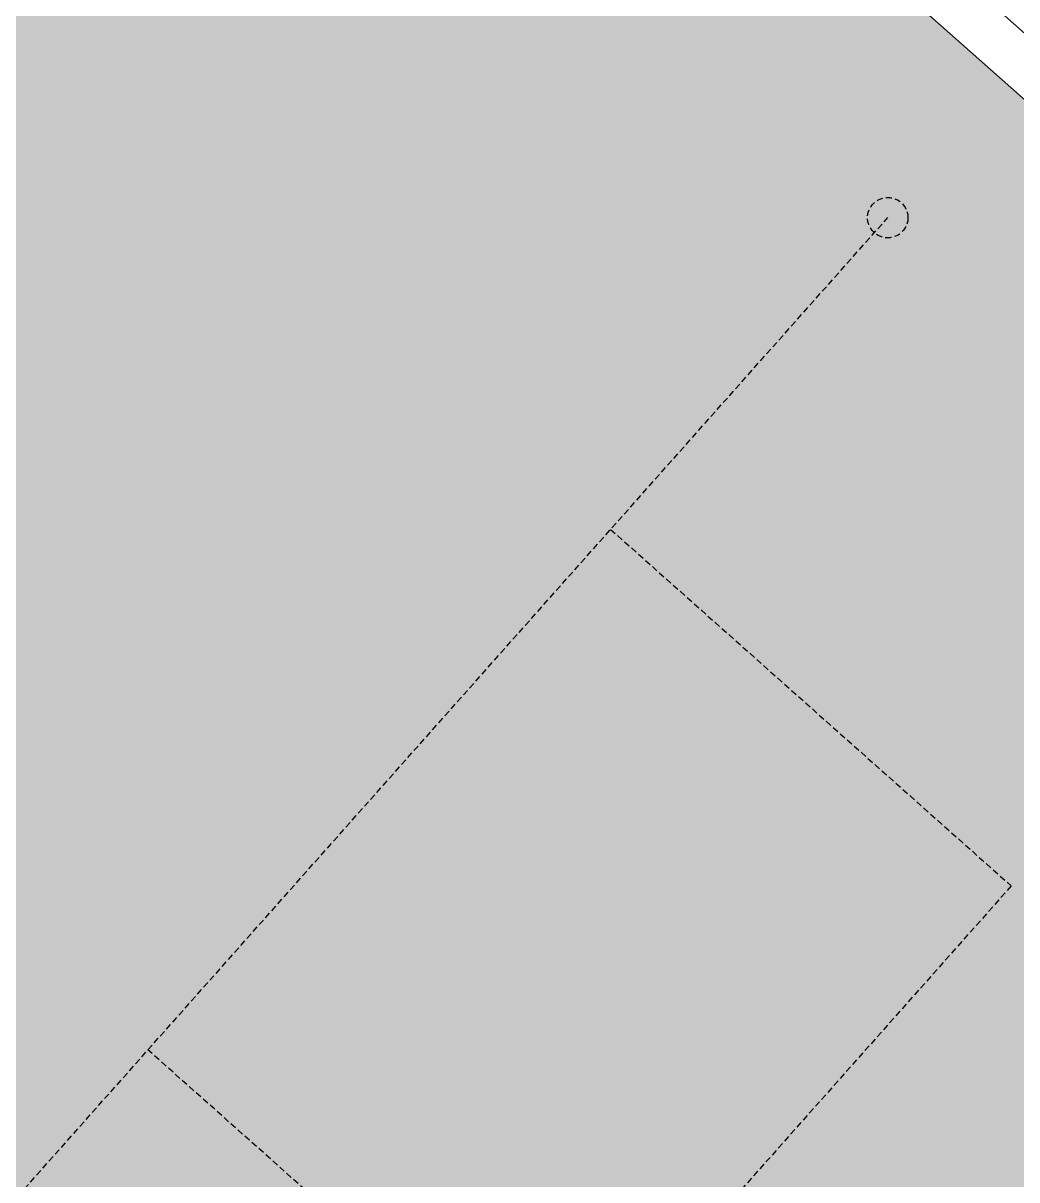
# Model space of a CAD drawing. Header units: inches. Extents: x 69199327 to 69201392, y 27695932 to 27697963.
# Drawn here: x 69200302.3 to 69200702.6, y 27696882 to 27697347.7 of the extents above; entities that cross this region are included whole.
import ezdxf

# ---------------------------------------------------------------- set-up
doc = ezdxf.new("R2010")
doc.units = ezdxf.units.IN
doc.header["$LTSCALE"] = 10
doc.header["$MEASUREMENT"] = 0
doc.linetypes.add('DASHED2', pattern=[0.375, 0.25, -0.125])
for name, color, linetype in [('A-FLOR', 3, 'CONTINUOUS'), ('Rooms-Category-Color', 7, 'CONTINUOUS'), ('Rooms-College-Color', 7, 'CONTINUOUS'), ('Rooms-Department-Color', 7, 'CONTINUOUS'), ('Rooms-Division-Color', 7, 'CONTINUOUS')]:
    doc.layers.add(name, color=color, linetype=linetype)

msp = doc.modelspace()

# ---------------------------------------------------------------- hatches: boundary and pattern name
at = {"layer": 'A-FLOR', "linetype": 'DASHED2'}
h = msp.add_hatch(color=256, dxfattribs=at)
edge = h.paths.add_edge_path()
edge.add_arc((69200650.62, 27697269.44), 8.13, 0, 360)
at = {"layer": 'Rooms-Category-Color', "true_color": 0xfbafa2}
msp.add_hatch(color=21, dxfattribs=at).paths.add_polyline_path([(69200235.9, 27696797.07), (69199931.05, 27697068.16), (69200205.56, 27697376.91), (69200230.22, 27697354.98), (69200272.75, 27697402.81), (69200162.15, 27697501.16), (69200225.95, 27697572.9), (69200178.12, 27697615.43), (69200202.04, 27697642.33), (69200249.87, 27697599.8), (69200279.11, 27697632.68), (69200142.36, 27697754.29), (69200135.71, 27697746.81), (69200103.58, 27697775.39), (69200141.79, 27697818.36), (69200701.49, 27697320.62)])
at = {"layer": 'Rooms-Category-Color', "true_color": 0xe3f498}
msp.add_hatch(color=61, dxfattribs=at).paths.add_polyline_path([(69200235.9, 27696797.07), (69200524.44, 27696540.48), (69200990.03, 27697064.03), (69200701.49, 27697320.62)])
at = {"layer": 'Rooms-College-Color', "true_color": 0xadadad}
for points in [[(69200235.9, 27696797.07), (69199931.05, 27697068.16), (69200205.56, 27697376.91), (69200230.22, 27697354.98), (69200272.75, 27697402.81), (69200162.15, 27697501.16), (69200225.95, 27697572.9), (69200178.12, 27697615.43), (69200202.04, 27697642.33), (69200249.87, 27697599.8), (69200279.11, 27697632.68), (69200142.36, 27697754.29), (69200135.71, 27697746.81), (69200103.58, 27697775.39), (69200141.79, 27697818.36), (69200701.49, 27697320.62)], [(69200235.9, 27696797.07), (69200524.44, 27696540.48), (69200990.03, 27697064.03), (69200701.49, 27697320.62)]]:
    msp.add_hatch(color=253, dxfattribs=at).paths.add_polyline_path(points)
at = {"layer": 'Rooms-Department-Color', "true_color": 0x99d7b2}
for points in [[(69200235.9, 27696797.07), (69199931.05, 27697068.16), (69200205.56, 27697376.91), (69200230.22, 27697354.98), (69200272.75, 27697402.81), (69200162.15, 27697501.16), (69200225.95, 27697572.9), (69200178.12, 27697615.43), (69200202.04, 27697642.33), (69200249.87, 27697599.8), (69200279.11, 27697632.68), (69200142.36, 27697754.29), (69200135.71, 27697746.81), (69200103.58, 27697775.39), (69200141.79, 27697818.36), (69200701.49, 27697320.62)], [(69200235.9, 27696797.07), (69200524.44, 27696540.48), (69200990.03, 27697064.03), (69200701.49, 27697320.62)]]:
    msp.add_hatch(color=253, dxfattribs=at).paths.add_polyline_path(points)
at = {"layer": 'Rooms-Division-Color', "true_color": 0x99d7b2}
for points in [[(69200235.9, 27696797.07), (69199931.05, 27697068.16), (69200205.56, 27697376.91), (69200230.22, 27697354.98), (69200272.75, 27697402.81), (69200162.15, 27697501.16), (69200225.95, 27697572.9), (69200178.12, 27697615.43), (69200202.04, 27697642.33), (69200249.87, 27697599.8), (69200279.11, 27697632.68), (69200142.36, 27697754.29), (69200135.71, 27697746.81), (69200103.58, 27697775.39), (69200141.79, 27697818.36), (69200701.49, 27697320.62)], [(69200235.9, 27696797.07), (69200524.44, 27696540.48), (69200990.03, 27697064.03), (69200701.49, 27697320.62)]]:
    msp.add_hatch(color=253, dxfattribs=at).paths.add_polyline_path(points)

# ---------------------------------------------------------------- linework, layer by layer
at = {"layer": 'A-FLOR'}
for p, q in [((69201374.62, 27696748.79, -0.01), (69200028.05, 27697946.27, -0.01)), ((69201361.32, 27696733.84, -0.01), (69200014.76, 27697931.33, -0.01))]:
    msp.add_line(p, q, dxfattribs=at)
at = {"layer": 'A-FLOR', "linetype": 'DASHED2'}
msp.add_line((69200538.98, 27697143.9, -0.01), (69200700.39, 27697000.36, -0.01), dxfattribs=at)
at = {"layer": 'A-FLOR', "linetype": 'DASHED2', "elevation": -0.01}
for points in [[(69200233, 27696799.82), (69200650.62, 27697269.44)], [(69200700.39, 27697000.36), (69200394.41, 27696656.29)], [(69200514.02, 27696790.79), (69200352.62, 27696934.33)]]:
    msp.add_lwpolyline(points, dxfattribs=at)
at = {"layer": 'A-FLOR', "linetype": 'DASHED2'}
msp.add_circle((69200650.62, 27697269.44, -0.01), 8.13, dxfattribs=at)

doc.saveas('drawing.dxf')
